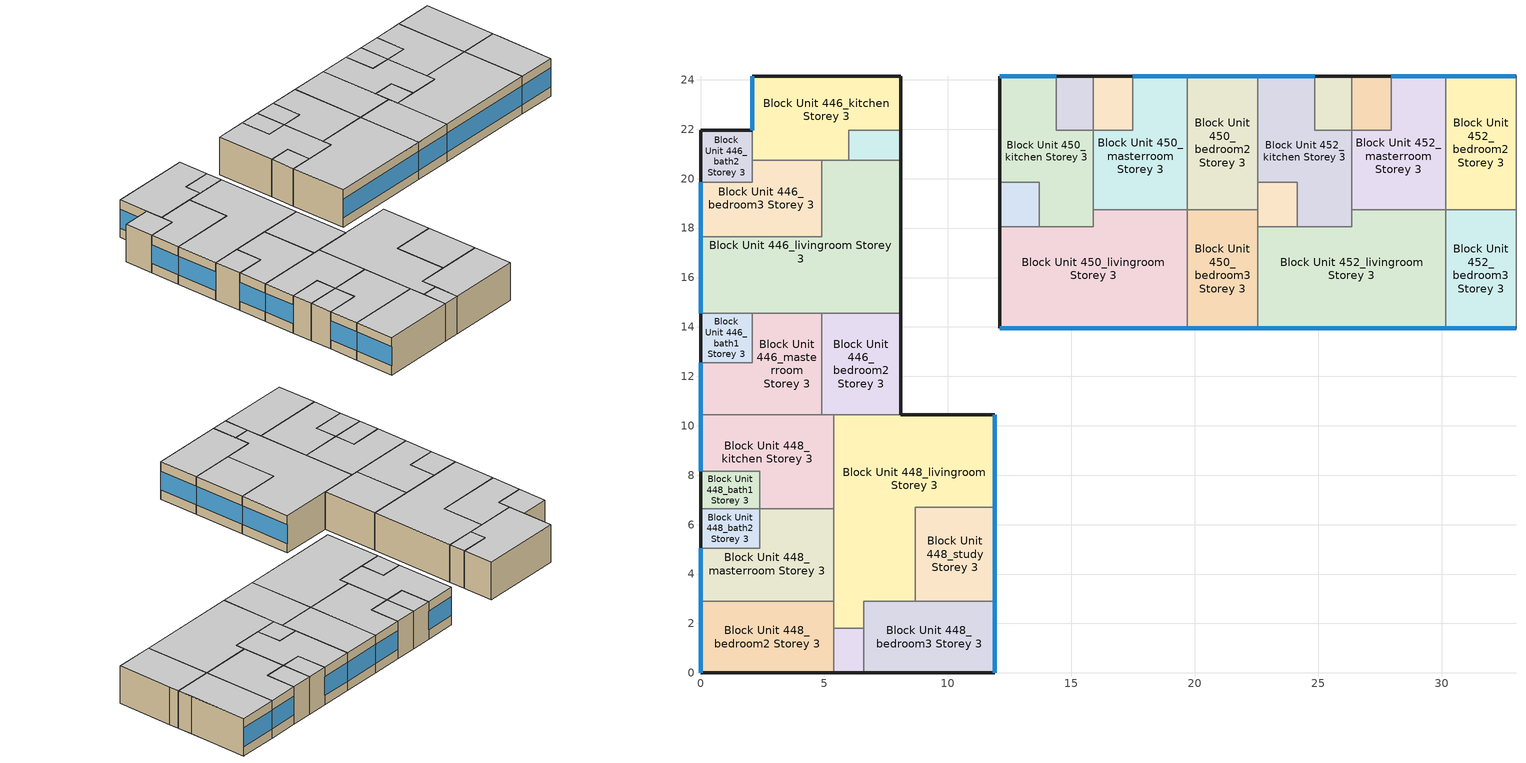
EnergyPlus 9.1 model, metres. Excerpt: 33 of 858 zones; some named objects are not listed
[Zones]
Block Unit 446_bath2 Storey 3
 floor adiabatic (Project Floor): 2.1,21.95 2.1,19.85 0,19.85 0,21.95 z12
 wall outside (Project Wall): 2.1,21.95 0,21.95 0,19.85 z12:14.8
 wall to Block Unit 446_bedroom3 Storey 3 (Project Wall): 0,19.85 2.1,19.85 2.1,20.75 z12:14.8
 wall to Block Unit 446_kitchen Storey 3 (Project Wall): 2.1,20.75 2.1,21.95 z12:14.8
 ceiling adiabatic (Project Ceiling): 2.1,19.85 2.1,21.95 0,21.95 0,19.85 z14.8
Block Unit 446_bedroom3 Storey 3
 floor adiabatic (Project Floor): 4.9,20.75 4.9,17.65 0,17.65 0,19.85 2.1,19.85 2.1,20.75 z12
 wall outside (Project Wall): 0,19.85 0,17.65 z12:14.8
 wall to Block Unit 446_kitchen Storey 3 (Project Wall): 4.9,20.75 2.1,20.75 z12:14.8
 wall to Block Unit 446_livingroom Storey 3 (Project Wall): 0,17.65 4.9,17.65 4.9,20.75 z12:14.8
 window (Project External Window): 0,19.85 0,17.65 z12.7:14.1
 ceiling adiabatic (Project Ceiling): 4.9,17.65 4.9,20.75 2.1,20.75 2.1,19.85 0,19.85 0,17.65 z14.8
Block Unit 446_livingroom Storey 3
 floor adiabatic (Project Floor): 8.1,20.75 8.1,14.55 0,14.55 0,17.65 4.9,17.65 4.9,20.75 z12
 wall outside (Project Wall): 0,17.65 0,14.55 / 8.1,14.55 8.1,20.75 z12:14.8
 wall to Block Unit 446_kitchen Storey 3 (Project Wall): 6,20.75 4.9,20.75 z12:14.8
 wall to Block Unit 446_store Storey 3 (Project Wall): 8.1,20.75 6,20.75 z12:14.8
 wall to Block Unit 446_bath1 Storey 3 (Project Wall): 0,14.55 2.1,14.55 z12:14.8
 wall to Block Unit 446_masterroom Storey 3 (Project Wall): 2.1,14.55 4.9,14.55 z12:14.8
 wall to Block Unit 446_bedroom2 Storey 3 (Project Wall): 4.9,14.55 8.1,14.55 z12:14.8
 window (Project External Window): 0,17.65 0,14.55 z12.7:14.1
 ceiling adiabatic (Project Ceiling): 8.1,14.55 8.1,20.75 4.9,20.75 4.9,17.65 0,17.65 0,14.55 z14.8
Block Unit 446_bath1 Storey 3
 floor adiabatic (Project Floor): 2.1,14.55 2.1,12.55 0,12.55 0,14.55 z12
 wall outside (Project Wall): 0,14.55 0,12.55 z12:14.8
 wall to Block Unit 446_masterroom Storey 3 (Project Wall): 0,12.55 2.1,12.55 2.1,14.55 z12:14.8
 ceiling adiabatic (Project Ceiling): 2.1,12.55 2.1,14.55 0,14.55 0,12.55 z14.8
Block Unit 446_masterroom Storey 3
 floor adiabatic (Project Floor): 4.9,14.55 4.9,10.45 0,10.45 0,12.55 2.1,12.55 2.1,14.55 z12
 wall outside (Project Wall): 0,12.55 0,10.45 z12:14.8
 wall to Block Unit 448_kitchen Storey 3 (Project Wall): 0,10.45 4.9,10.45 z12:14.8
 wall to Block Unit 446_bedroom2 Storey 3 (Project Wall): 4.9,10.45 4.9,14.55 z12:14.8
 window (Project External Window): 0,12.55 0,10.45 z12.7:14.1
 ceiling adiabatic (Project Ceiling): 4.9,10.45 4.9,14.55 2.1,14.55 2.1,12.55 0,12.55 0,10.45 z14.8
Block Unit 446_bedroom2 Storey 3
 floor adiabatic (Project Floor): 8.1,14.55 8.1,10.45 4.9,10.45 4.9,14.55 z12
 wall outside (Project Wall): 8.1,10.45 8.1,14.55 z12:14.8
 wall to Block Unit 448_kitchen Storey 3 (Project Wall): 4.9,10.45 5.4,10.45 z12:14.8
 wall to Block Unit 448_livingroom Storey 3 (Project Wall): 5.4,10.45 8.1,10.45 z12:14.8
 ceiling adiabatic (Project Ceiling): 8.1,10.45 8.1,14.55 4.9,14.55 4.9,10.45 z14.8
Block Unit 446_kitchen Storey 3
 floor adiabatic (Project Floor): 8.1,24.15 8.1,21.95 6,21.95 6,20.75 2.1,20.75 2.1,24.15 z12
 wall outside (Project Wall): 8.1,21.95 8.1,24.15 2.1,24.15 2.1,21.95 z12:14.8
 wall to Block Unit 446_store Storey 3 (Project Wall): 6,20.75 6,21.95 8.1,21.95 z12:14.8
 window (Project External Window): 2.1,24.15 2.1,21.95 z12.7:14.1
 ceiling adiabatic (Project Ceiling): 8.1,21.95 8.1,24.15 2.1,24.15 2.1,20.75 6,20.75 6,21.95 z14.8
Block Unit 446_store Storey 3
 floor adiabatic (Project Floor): 8.1,21.95 8.1,20.75 6,20.75 6,21.95 z12
 wall outside (Project Wall): 8.1,20.75 8.1,21.95 z12:14.8
 ceiling adiabatic (Project Ceiling): 8.1,20.75 8.1,21.95 6,21.95 6,20.75 z14.8
Block Unit 448_masterroom Storey 3
 floor adiabatic (Project Floor): 5.4,6.65 5.4,2.9 0,2.9 0,5.05 2.4,5.05 2.4,6.65 z12
 wall outside (Project Wall): 0,5.05 0,2.9 z12:14.8
 wall to Block Unit 448_kitchen Storey 3 (Project Wall): 5.4,6.65 2.4,6.65 z12:14.8
 wall to Block Unit 448_bath2 Storey 3 (Project Wall): 2.4,6.65 2.4,5.05 0,5.05 z12:14.8
 wall to Block Unit 448_bedroom2 Storey 3 (Project Wall): 0,2.9 5.4,2.9 z12:14.8
 wall to Block Unit 448_livingroom Storey 3 (Project Wall): 5.4,2.9 5.4,6.65 z12:14.8
 window (Project External Window): 0,5.05 0,2.9 z12.7:14.1
 ceiling adiabatic (Project Ceiling): 5.4,2.9 5.4,6.65 2.4,6.65 2.4,5.05 0,5.05 0,2.9 z14.8
Block Unit 448_bedroom2 Storey 3
 floor adiabatic (Project Floor): 5.4,2.9 5.4,0 0,0 0,2.9 z12
 wall outside (Project Wall): 0,2.9 0,0 5.4,0 z12:14.8
 wall to Block Unit 448_store Storey 3 (Project Wall): 5.4,0 5.4,1.8 z12:14.8
 wall to Block Unit 448_livingroom Storey 3 (Project Wall): 5.4,1.8 5.4,2.9 z12:14.8
 window (Project External Window): 0,2.9 0,0 z12.7:14.1
 ceiling adiabatic (Project Ceiling): 5.4,0 5.4,2.9 0,2.9 0,0 z14.8
Block Unit 448_bedroom3 Storey 3
 floor adiabatic (Project Floor): 11.9,2.9 11.9,0 6.6,0 6.6,2.9 z12
 wall outside (Project Wall): 6.6,0 11.9,0 11.9,2.9 z12:14.8
 wall to Block Unit 448_study Storey 3 (Project Wall): 11.9,2.9 8.7,2.9 z12:14.8
 wall to Block Unit 448_livingroom Storey 3 (Project Wall): 8.7,2.9 6.6,2.9 6.6,1.8 z12:14.8
 wall to Block Unit 448_store Storey 3 (Project Wall): 6.6,1.8 6.6,0 z12:14.8
 window (Project External Window): 11.9,0 11.9,2.9 z12.7:14.1
 ceiling adiabatic (Project Ceiling): 11.9,0 11.9,2.9 6.6,2.9 6.6,0 z14.8
Block Unit 448_study Storey 3
 floor adiabatic (Project Floor): 11.9,6.7 11.9,2.9 8.7,2.9 8.7,6.7 z12
 wall outside (Project Wall): 11.9,2.9 11.9,6.7 z12:14.8
 wall to Block Unit 448_livingroom Storey 3 (Project Wall): 11.9,6.7 8.7,6.7 8.7,2.9 z12:14.8
 window (Project External Window): 11.9,2.9 11.9,6.7 z12.7:14.1
 ceiling adiabatic (Project Ceiling): 11.9,2.9 11.9,6.7 8.7,6.7 8.7,2.9 z14.8
Block Unit 448_bath1 Storey 3
 floor adiabatic (Project Floor): 2.4,8.15 2.4,6.65 0,6.65 0,8.15 z12
 wall outside (Project Wall): 0,8.15 0,6.65 z12:14.8
 wall to Block Unit 448_kitchen Storey 3 (Project Wall): 2.4,6.65 2.4,8.15 0,8.15 z12:14.8
 wall to Block Unit 448_bath2 Storey 3 (Project Wall): 0,6.65 2.4,6.65 z12:14.8
 ceiling adiabatic (Project Ceiling): 2.4,6.65 2.4,8.15 0,8.15 0,6.65 z14.8
Block Unit 448_bath2 Storey 3
 floor adiabatic (Project Floor): 2.4,6.65 2.4,5.05 0,5.05 0,6.65 z12
 wall outside (Project Wall): 0,6.65 0,5.05 z12:14.8
 ceiling adiabatic (Project Ceiling): 2.4,5.05 2.4,6.65 0,6.65 0,5.05 z14.8
Block Unit 448_kitchen Storey 3
 floor adiabatic (Project Floor): 5.4,10.45 5.4,6.65 2.4,6.65 2.4,8.15 0,8.15 0,10.45 z12
 wall outside (Project Wall): 0,10.45 0,8.15 z12:14.8
 wall to Block Unit 448_livingroom Storey 3 (Project Wall): 5.4,6.65 5.4,10.45 z12:14.8
 window (Project External Window): 0,10.45 0,8.15 z12.7:14.1
 ceiling adiabatic (Project Ceiling): 5.4,6.65 5.4,10.45 0,10.45 0,8.15 2.4,8.15 2.4,6.65 z14.8
Block Unit 448_store Storey 3
 floor adiabatic (Project Floor): 6.6,1.8 6.6,0 5.4,0 5.4,1.8 z12
 wall outside (Project Wall): 5.4,0 6.6,0 z12:14.8
 wall to Block Unit 448_livingroom Storey 3 (Project Wall): 6.6,1.8 5.4,1.8 z12:14.8
 ceiling adiabatic (Project Ceiling): 6.6,0 6.6,1.8 5.4,1.8 5.4,0 z14.8
Block Unit 448_livingroom Storey 3
 floor adiabatic (Project Floor): 11.9,10.45 11.9,6.7 8.7,6.7 8.7,2.9 6.6,2.9 6.6,1.8 5.4,1.8 5.4,10.45 z12
 wall outside (Project Wall): 11.9,6.7 11.9,10.45 8.1,10.45 z12:14.8
 window (Project External Window): 11.9,6.7 11.9,10.45 z12.7:14.1
 ceiling adiabatic (Project Ceiling): 8.7,2.9 8.7,6.7 11.9,6.7 11.9,10.45 5.4,10.45 5.4,1.8 6.6,1.8 6.6,2.9 z14.8
Block Unit 450_masterroom Storey 3
 floor adiabatic (Project Floor): 19.7,24.15 19.7,18.75 15.9,18.75 15.9,21.95 17.5,21.95 17.5,24.15 z12
 wall outside (Project Wall): 19.7,24.15 17.5,24.15 z12:14.8
 wall to Block Unit 450_bath2 Storey 3 (Project Wall): 17.5,24.15 17.5,21.95 15.9,21.95 z12:14.8
 wall to Block Unit 450_kitchen Storey 3 (Project Wall): 15.9,21.95 15.9,18.75 z12:14.8
 wall to Block Unit 450_livingroom Storey 3 (Project Wall): 15.9,18.75 19.7,18.75 z12:14.8
 wall to Block Unit 450_bedroom2 Storey 3 (Project Wall): 19.7,18.75 19.7,24.15 z12:14.8
 window (Project External Window): 19.7,24.15 17.5,24.15 z12.7:14.1
 ceiling adiabatic (Project Ceiling): 19.7,18.75 19.7,24.15 17.5,24.15 17.5,21.95 15.9,21.95 15.9,18.75 z14.8
Block Unit 450_bedroom2 Storey 3
 floor adiabatic (Project Floor): 22.55,24.15 22.55,18.75 19.7,18.75 19.7,24.15 z12
 wall outside (Project Wall): 22.55,24.15 19.7,24.15 z12:14.8
 wall to Block Unit 450_bedroom3 Storey 3 (Project Wall): 19.7,18.75 22.55,18.75 z12:14.8
 wall to Block Unit 452_kitchen Storey 3 (Project Wall): 22.55,19.85 22.55,24.15 z12:14.8
 wall to Block Unit 452_store Storey 3 (Project Wall): 22.55,18.75 22.55,19.85 z12:14.8
 window (Project External Window): 22.55,24.15 19.7,24.15 z12.7:14.1
 ceiling adiabatic (Project Ceiling): 22.55,18.75 22.55,24.15 19.7,24.15 19.7,18.75 z14.8
Block Unit 450_bedroom3 Storey 3
 floor adiabatic (Project Floor): 22.55,18.75 22.55,13.95 19.7,13.95 19.7,18.75 z12
 wall outside (Project Wall): 19.7,13.95 22.55,13.95 z12:14.8
 wall to Block Unit 450_livingroom Storey 3 (Project Wall): 19.7,18.75 19.7,13.95 z12:14.8
 wall to Block Unit 452_store Storey 3 (Project Wall): 22.55,18.05 22.55,18.75 z12:14.8
 wall to Block Unit 452_livingroom Storey 3 (Project Wall): 22.55,13.95 22.55,18.05 z12:14.8
 window (Project External Window): 19.7,13.95 22.55,13.95 z12.7:14.1
 ceiling adiabatic (Project Ceiling): 22.55,13.95 22.55,18.75 19.7,18.75 19.7,13.95 z14.8
Block Unit 450_bath1 Storey 3
 floor adiabatic (Project Floor): 15.9,24.15 15.9,21.95 14.4,21.95 14.4,24.15 z12
 wall outside (Project Wall): 15.9,24.15 14.4,24.15 z12:14.8
 wall to Block Unit 450_kitchen Storey 3 (Project Wall): 14.4,24.15 14.4,21.95 15.9,21.95 z12:14.8
 wall to Block Unit 450_bath2 Storey 3 (Project Wall): 15.9,21.95 15.9,24.15 z12:14.8
 ceiling adiabatic (Project Ceiling): 15.9,21.95 15.9,24.15 14.4,24.15 14.4,21.95 z14.8
Block Unit 450_bath2 Storey 3
 floor adiabatic (Project Floor): 17.5,24.15 17.5,21.95 15.9,21.95 15.9,24.15 z12
 wall outside (Project Wall): 17.5,24.15 15.9,24.15 z12:14.8
 ceiling adiabatic (Project Ceiling): 17.5,21.95 17.5,24.15 15.9,24.15 15.9,21.95 z14.8
Block Unit 450_kitchen Storey 3
 floor adiabatic (Project Floor): 14.4,24.15 14.4,21.95 15.9,21.95 15.9,18.05 13.7,18.05 13.7,19.85 12.1,19.85 12.1,24.15 z12
 wall outside (Project Wall): 14.4,24.15 12.1,24.15 12.1,19.85 z12:14.8
 wall to Block Unit 450_livingroom Storey 3 (Project Wall): 13.7,18.05 15.9,18.05 15.9,18.75 z12:14.8
 wall to Block Unit 450_store Storey 3 (Project Wall): 12.1,19.85 13.7,19.85 13.7,18.05 z12:14.8
 window (Project External Window): 14.4,24.15 12.1,24.15 z12.7:14.1
 ceiling adiabatic (Project Ceiling): 15.9,18.05 15.9,21.95 14.4,21.95 14.4,24.15 12.1,24.15 12.1,19.85 13.7,19.85 13.7,18.05 z14.8
Block Unit 450_store Storey 3
 floor adiabatic (Project Floor): 13.7,19.85 13.7,18.05 12.1,18.05 12.1,19.85 z12
 wall outside (Project Wall): 12.1,19.85 12.1,18.05 z12:14.8
 wall to Block Unit 450_livingroom Storey 3 (Project Wall): 12.1,18.05 13.7,18.05 z12:14.8
 ceiling adiabatic (Project Ceiling): 13.7,18.05 13.7,19.85 12.1,19.85 12.1,18.05 z14.8
Block Unit 450_livingroom Storey 3
 floor adiabatic (Project Floor): 19.7,18.75 19.7,13.95 12.1,13.95 12.1,18.05 15.9,18.05 15.9,18.75 z12
 wall outside (Project Wall): 12.1,18.05 12.1,13.95 19.7,13.95 z12:14.8
 window (Project External Window): 12.1,13.95 19.7,13.95 z12.7:14.1
 ceiling adiabatic (Project Ceiling): 19.7,13.95 19.7,18.75 15.9,18.75 15.9,18.05 12.1,18.05 12.1,13.95 z14.8
Block Unit 452_masterroom Storey 3
 floor adiabatic (Project Floor): 30.15,24.15 30.15,18.75 26.35,18.75 26.35,21.95 27.95,21.95 27.95,24.15 z12
 wall outside (Project Wall): 30.15,24.15 27.95,24.15 z12:14.8
 wall to Block Unit 452_bath2 Storey 3 (Project Wall): 27.95,24.15 27.95,21.95 26.35,21.95 z12:14.8
 wall to Block Unit 452_kitchen Storey 3 (Project Wall): 26.35,21.95 26.35,18.75 z12:14.8
 wall to Block Unit 452_livingroom Storey 3 (Project Wall): 26.35,18.75 30.15,18.75 z12:14.8
 wall to Block Unit 452_bedroom2 Storey 3 (Project Wall): 30.15,18.75 30.15,24.15 z12:14.8
 window (Project External Window): 30.15,24.15 27.95,24.15 z12.7:14.1
 ceiling adiabatic (Project Ceiling): 30.15,18.75 30.15,24.15 27.95,24.15 27.95,21.95 26.35,21.95 26.35,18.75 z14.8
Block Unit 452_bedroom2 Storey 3
 floor adiabatic (Project Floor): 33,24.15 33,18.75 30.15,18.75 30.15,24.15 z12
 wall outside (Project Wall): 33,24.15 30.15,24.15 z12:14.8
 wall to Block Unit 452_bedroom3 Storey 3 (Project Wall): 30.15,18.75 33,18.75 z12:14.8
 wall to Block Unit 454_kitchen Storey 3 (Project Wall): 33,19.85 33,24.15 z12:14.8
 wall to Block Unit 454_store Storey 3 (Project Wall): 33,18.75 33,19.85 z12:14.8
 window (Project External Window): 33,24.15 30.15,24.15 z12.7:14.1
 ceiling adiabatic (Project Ceiling): 33,18.75 33,24.15 30.15,24.15 30.15,18.75 z14.8
Block Unit 452_bedroom3 Storey 3
 floor adiabatic (Project Floor): 33,18.75 33,13.95 30.15,13.95 30.15,18.75 z12
 wall outside (Project Wall): 30.15,13.95 33,13.95 z12:14.8
 wall to Block Unit 452_livingroom Storey 3 (Project Wall): 30.15,18.75 30.15,13.95 z12:14.8
 wall to Block Unit 454_store Storey 3 (Project Wall): 33,18.05 33,18.75 z12:14.8
 wall to Block Unit 454_livingroom Storey 3 (Project Wall): 33,13.95 33,18.05 z12:14.8
 window (Project External Window): 30.15,13.95 33,13.95 z12.7:14.1
 ceiling adiabatic (Project Ceiling): 33,13.95 33,18.75 30.15,18.75 30.15,13.95 z14.8
Block Unit 452_bath1 Storey 3
 floor adiabatic (Project Floor): 26.35,24.15 26.35,21.95 24.85,21.95 24.85,24.15 z12
 wall outside (Project Wall): 26.35,24.15 24.85,24.15 z12:14.8
 wall to Block Unit 452_kitchen Storey 3 (Project Wall): 24.85,24.15 24.85,21.95 26.35,21.95 z12:14.8
 wall to Block Unit 452_bath2 Storey 3 (Project Wall): 26.35,21.95 26.35,24.15 z12:14.8
 ceiling adiabatic (Project Ceiling): 26.35,21.95 26.35,24.15 24.85,24.15 24.85,21.95 z14.8
Block Unit 452_bath2 Storey 3
 floor adiabatic (Project Floor): 27.95,24.15 27.95,21.95 26.35,21.95 26.35,24.15 z12
 wall outside (Project Wall): 27.95,24.15 26.35,24.15 z12:14.8
 ceiling adiabatic (Project Ceiling): 27.95,21.95 27.95,24.15 26.35,24.15 26.35,21.95 z14.8
Block Unit 452_kitchen Storey 3
 floor adiabatic (Project Floor): 24.85,24.15 24.85,21.95 26.35,21.95 26.35,18.05 24.15,18.05 24.15,19.85 22.55,19.85 22.55,24.15 z12
 wall outside (Project Wall): 24.85,24.15 22.55,24.15 z12:14.8
 wall to Block Unit 452_livingroom Storey 3 (Project Wall): 24.15,18.05 26.35,18.05 26.35,18.75 z12:14.8
 wall to Block Unit 452_store Storey 3 (Project Wall): 22.55,19.85 24.15,19.85 24.15,18.05 z12:14.8
 window (Project External Window): 24.85,24.15 22.55,24.15 z12.7:14.1
 ceiling adiabatic (Project Ceiling): 26.35,18.05 26.35,21.95 24.85,21.95 24.85,24.15 22.55,24.15 22.55,19.85 24.15,19.85 24.15,18.05 z14.8
Block Unit 452_store Storey 3
 floor adiabatic (Project Floor): 24.15,19.85 24.15,18.05 22.55,18.05 22.55,19.85 z12
 wall to Block Unit 452_livingroom Storey 3 (Project Wall): 22.55,18.05 24.15,18.05 z12:14.8
 ceiling adiabatic (Project Ceiling): 24.15,18.05 24.15,19.85 22.55,19.85 22.55,18.05 z14.8
Block Unit 452_livingroom Storey 3
 floor adiabatic (Project Floor): 30.15,18.75 30.15,13.95 22.55,13.95 22.55,18.05 26.35,18.05 26.35,18.75 z12
 wall outside (Project Wall): 22.55,13.95 30.15,13.95 z12:14.8
 window (Project External Window): 22.55,13.95 30.15,13.95 z12.7:14.1
 ceiling adiabatic (Project Ceiling): 30.15,13.95 30.15,18.75 26.35,18.75 26.35,18.05 22.55,18.05 22.55,13.95 z14.8
[Building]
One Precinct: North Axis=0; Terrain=City; Loads Convergence Tolerance Value=0.04; Temperature Convergence Tolerance Value=0.4; Solar Distribution=FullInteriorAndExterior; Maximum Number of Warmup Days=25; Minimum Number of Warmup Days=6
[Site:Location]
SGP_Singapore.486980_IWEC: Latitude=1.37; Longitude=103.98; Time Zone=8; Elevation=16
[MATERIAL] Roughness=MediumRough
Name | Thickness | Conductivity | Density | Specific Heat | Thermal Absorptance | Solar Absorptance | Visible Absorptance
ConcreteWall | 0.15 | 0.8 | 2400 | 880 | 0.85 | 0.79 | 0.79
Greenwall | 0.079 | 2.5 | 1293 | 853 | 0.98 | 0.75 | 0.75
[WindowMaterial:SimpleGlazingSystem]
SingleGlazingEuroGrey: UFactor=5.93; Solar Heat Gain Coefficient=0.62; Visible Transmittance=0.495
[Construction]
Project Wall: Greenwall
Project Floor; Project Ceiling: ConcreteWall
Project External Window: SingleGlazingEuroGrey
[ZONE] Type=1; Multiplier=1; Ceiling Height=autocalculate; Volume=autocalculate; Floor Area=autocalculate; Part of Total Floor Area=Yes
Block Unit 446_bath2 Storey 3; Block Unit 446_bedroom3 Storey 3; Block Unit 446_livingroom Storey 3; Block Unit 446_bath1 Storey 3; Block Unit 446_masterroom Storey 3; Block Unit 446_bedroom2 Storey 3; Block Unit 446_kitchen Storey 3; Block Unit 446_store Storey 3; Block Unit 448_masterroom Storey 3; Block Unit 448_bedroom2 Storey 3; Block Unit 448_bedroom3 Storey 3; Block Unit 448_study Storey 3; Block Unit 448_bath1 Storey 3; Block Unit 448_bath2 Storey 3; Block Unit 448_kitchen Storey 3; Block Unit 448_store Storey 3; Block Unit 448_livingroom Storey 3; Block Unit 450_masterroom Storey 3; Block Unit 450_bedroom2 Storey 3; Block Unit 450_bedroom3 Storey 3; Block Unit 450_bath1 Storey 3; Block Unit 450_bath2 Storey 3; Block Unit 450_kitchen Storey 3; Block Unit 450_store Storey 3; Block Unit 450_livingroom Storey 3; Block Unit 452_masterroom Storey 3; Block Unit 452_bedroom2 Storey 3; Block Unit 452_bedroom3 Storey 3; Block Unit 452_bath1 Storey 3; Block Unit 452_bath2 Storey 3; Block Unit 452_kitchen Storey 3; Block Unit 452_store Storey 3; Block Unit 452_livingroom Storey 3
[ZONEINFILTRATION:DESIGNFLOWRATE] Design Flow Rate Calculation Method=AirChanges/Hour; Constant Term Coefficient=1; Temperature Term Coefficient=0; Velocity Term Coefficient=0; Velocity Squared Term Coefficient=0
Name | Zone or ZoneList | Schedule | Air Changes per Hour
Block Unit 446_bath2 Storey 3 Infiltration | Block Unit 446_bath2 Storey 3 | Always On | 1
Block Unit 446_bedroom3 Storey 3 Infiltration | Block Unit 446_bedroom3 Storey 3 | Always On | 0.2
Block Unit 446_livingroom Storey 3 Infiltration | Block Unit 446_livingroom Storey 3 | Living_Infiltration_AirCon | 1
Block Unit 446_bath1 Storey 3 Infiltration | Block Unit 446_bath1 Storey 3 | Always On | 1
Block Unit 446_masterroom Storey 3 Infiltration | Block Unit 446_masterroom Storey 3 | Always On | 0.2
Block Unit 446_bedroom2 Storey 3 Infiltration | Block Unit 446_bedroom2 Storey 3 | Always On | 0.2
Block Unit 446_kitchen Storey 3 Infiltration | Block Unit 446_kitchen Storey 3 | Always On | 1
Block Unit 446_store Storey 3 Infiltration | Block Unit 446_store Storey 3 | Always On | 1
Block Unit 448_masterroom Storey 3 Infiltration | Block Unit 448_masterroom Storey 3 | Always On | 0.2
Block Unit 448_bedroom2 Storey 3 Infiltration | Block Unit 448_bedroom2 Storey 3 | Always On | 0.2
Block Unit 448_bedroom3 Storey 3 Infiltration | Block Unit 448_bedroom3 Storey 3 | Always On | 0.2
Block Unit 448_study Storey 3 Infiltration | Block Unit 448_study Storey 3 | Always On | 1
Block Unit 448_bath1 Storey 3 Infiltration | Block Unit 448_bath1 Storey 3 | Always On | 1
Block Unit 448_bath2 Storey 3 Infiltration | Block Unit 448_bath2 Storey 3 | Always On | 1
Block Unit 448_kitchen Storey 3 Infiltration | Block Unit 448_kitchen Storey 3 | Always On | 1
Block Unit 448_store Storey 3 Infiltration | Block Unit 448_store Storey 3 | Always On | 1
Block Unit 448_livingroom Storey 3 Infiltration | Block Unit 448_livingroom Storey 3 | Living_Infiltration_AirCon | 1
Block Unit 450_masterroom Storey 3 Infiltration | Block Unit 450_masterroom Storey 3 | Always On | 0.2
Block Unit 450_bedroom2 Storey 3 Infiltration | Block Unit 450_bedroom2 Storey 3 | Always On | 0.2
Block Unit 450_bedroom3 Storey 3 Infiltration | Block Unit 450_bedroom3 Storey 3 | Always On | 0.2
Block Unit 450_bath1 Storey 3 Infiltration | Block Unit 450_bath1 Storey 3 | Always On | 1
Block Unit 450_bath2 Storey 3 Infiltration | Block Unit 450_bath2 Storey 3 | Always On | 1
Block Unit 450_kitchen Storey 3 Infiltration | Block Unit 450_kitchen Storey 3 | Always On | 1
Block Unit 450_store Storey 3 Infiltration | Block Unit 450_store Storey 3 | Always On | 1
Block Unit 450_livingroom Storey 3 Infiltration | Block Unit 450_livingroom Storey 3 | Living_Infiltration_AirCon | 1
Block Unit 452_masterroom Storey 3 Infiltration | Block Unit 452_masterroom Storey 3 | Always On | 0.2
Block Unit 452_bedroom2 Storey 3 Infiltration | Block Unit 452_bedroom2 Storey 3 | Always On | 0.2
Block Unit 452_bedroom3 Storey 3 Infiltration | Block Unit 452_bedroom3 Storey 3 | Always On | 0.2
Block Unit 452_bath1 Storey 3 Infiltration | Block Unit 452_bath1 Storey 3 | Always On | 1
Block Unit 452_bath2 Storey 3 Infiltration | Block Unit 452_bath2 Storey 3 | Always On | 1
Block Unit 452_kitchen Storey 3 Infiltration | Block Unit 452_kitchen Storey 3 | Always On | 1
Block Unit 452_store Storey 3 Infiltration | Block Unit 452_store Storey 3 | Always On | 1
Block Unit 452_livingroom Storey 3 Infiltration | Block Unit 452_livingroom Storey 3 | Living_Infiltration_AirCon | 1
[HVACTEMPLATE:ZONE:IDEALLOADSAIRSYSTEM] Template Thermostat=Zone Stat; System Availability Schedule=AirCon_normal; Maximum Heating Supply Air Temperature=50; Minimum Cooling Supply Air Temperature=13; Maximum Heating Supply Air Humidity Ratio=0.0156; Minimum Cooling Supply Air Humidity Ratio=0.0077; Heating Limit=NoLimit; Cooling Limit=NoLimit; Heating Availability Schedule=Always Off; Cooling Availability Schedule=AirCon_normal; Dehumidification Control Type=Humidistat; Cooling Sensible Heat Ratio=0.7; Dehumidification Setpoint=60; Humidification Control Type=None; Outdoor Air Method=None; Outdoor Air Flow Rate per Person=0.00944; Outdoor Air Flow Rate per Zone Floor Area=0; Outdoor Air Flow Rate per Zone=0; Demand Controlled Ventilation Type=None; Outdoor Air Economizer Type=NoEconomizer; Heat Recovery Type=None; Sensible Heat Recovery Effectiveness=0.7; Latent Heat Recovery Effectiveness=0.65
Block Unit 446_bedroom3 Storey 3; Block Unit 446_livingroom Storey 3; Block Unit 446_masterroom Storey 3; Block Unit 446_bedroom2 Storey 3; Block Unit 448_masterroom Storey 3; Block Unit 448_bedroom2 Storey 3; Block Unit 448_bedroom3 Storey 3; Block Unit 448_livingroom Storey 3; Block Unit 450_masterroom Storey 3; Block Unit 450_bedroom2 Storey 3; Block Unit 450_bedroom3 Storey 3; Block Unit 450_livingroom Storey 3; Block Unit 452_masterroom Storey 3; Block Unit 452_bedroom2 Storey 3; Block Unit 452_bedroom3 Storey 3; Block Unit 452_livingroom Storey 3
[Schedule:Compact]
Always On: Through: 12/31, For: AllDays, Until: 24:00, 1
Always Off: Through: 12/31, For: AllDays, Until: 24:00, 0
AirCon_normal: Through: 31 Dec, For: AllDays, Until: 07:00, 1, Until: 22:00, 0, Until: 24:00, 1
[SCHEDULE:COMPACT]
Living_Infiltration_AirCon: Through: 12/31, For: AllDays, Until: 07:00, 0.2, Until: 22:00, 1, Until: 24:00, 0.2
